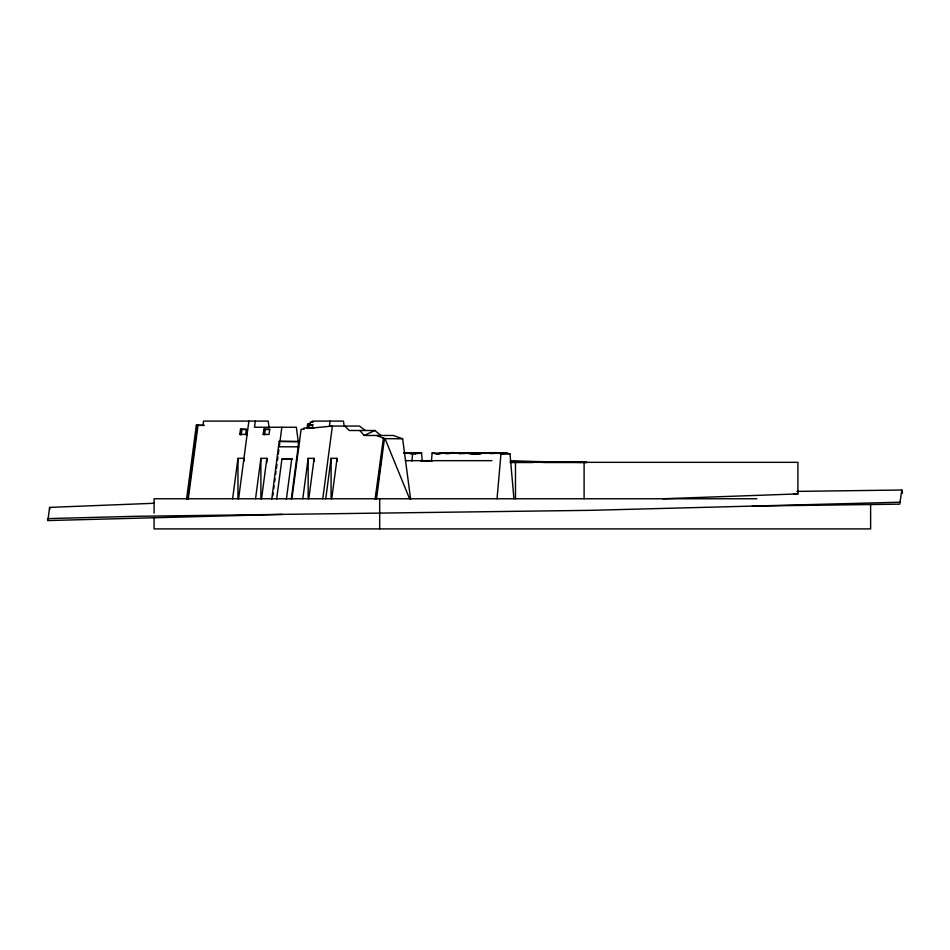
<?xml version="1.0" encoding="UTF-8"?>
<svg xmlns="http://www.w3.org/2000/svg" width="950" height="950" viewBox="0 0 950 950"><rect width="100%" height="100%" fill="white"/><g stroke="black" fill="none" stroke-linecap="round" stroke-linejoin="round"><path stroke-width="1.43" d="M411.944 461.071L412.68 452.687L421.527 452.912L422.239 461.059M431.431 461.118L432.143 453.008L449.944 453.447L445.574 453.637M497.04 498.762L500.971 453.851C489.369 450.395 477.066 455.798 465.583 452.936C456.036 454.373 446.262 451.464 436.822 454.005L432.143 453.008M282.447 514.389L47.904 520.553L49.59 507.395L154.328 503.262M796.919 491.399L901.835 490.022L899.745 504.141L752.388 506.077M186.556 499.272L196.341 425.196L197.351 425.196L198.004 425.351L188.219 499.427M187.566 499.272L197.351 425.196M202.979 425.351L203.537 421.099L268.185 421.099L269.004 427.251M241.276 434.364L239.828 434.411L245.682 434.411L246.371 429.174L240.528 429.174L239.828 434.411L241.229 434.756L241.917 429.507L246.311 429.507M232.619 498.762L237.963 458.339L243.948 458.339L243.948 461.225M238.604 498.762L248.864 421.099M255.312 421.099L254.505 427.251L296.353 427.251L298.241 441.572L298.989 441.394M263.186 434.411L263.886 429.174L269.717 429.174L269.028 434.411L263.186 434.411L264.587 434.756L265.276 429.507L269.658 429.507M255.55 498.762L260.894 458.339L266.867 458.339L266.867 462.662M261.535 498.762L266.867 458.339M271.736 499.284L279.193 441.394L299.488 441.584L279.193 441.394M272.793 495.888L273.173 493.003M273.743 488.692L274.123 485.818M274.692 481.496L275.072 478.622M275.642 474.299L276.022 471.426M276.402 468.552L276.973 464.229M277.543 459.919L277.923 457.033M278.303 454.159L278.873 449.849M279.431 445.621L279.787 442.926M279.965 441.584L281.853 427.251M276.604 499.32L281.924 459.099L292.553 459.242M286.366 499.32L291.686 459.099L292.279 459.242L281.924 459.099M298.716 441.394L298.003 446.785L298.775 446.963M291.258 499.284L298.181 446.821L278.481 446.785M291.935 498.762L301.126 429.186L303.858 429.186M303.762 429.186L303.917 428.022L307.099 428.022L307.657 423.783L310.377 423.783M307.515 428.022L307.966 424.638L312.716 424.638L312.265 428.022L307.515 428.022L312.479 428.355M308.916 428.355L309.367 424.971L312.93 424.971M309.997 423.783L310.211 422.192L313.132 422.192M312.146 422.192L312.289 421.099L343.461 421.099L344.173 426.063M302.812 498.762L308.156 458.339L314.141 458.339L314.141 461.225M308.798 498.762L314.141 458.339M330.077 421.099L329.412 426.063L359.516 426.063L365.311 430.504M322.774 498.762L332.381 426.063L312.265 428.022L313.666 428.355M325.743 498.762L331.087 458.339L337.072 458.339L337.072 461.225M331.728 498.762L337.072 458.339M376.438 499.284L384.441 438.639L402.657 438.793L410.649 499.451M375.096 499.272L383.384 438.211L384.037 438.378M376.224 495.888L376.616 493.014M378.183 481.508L378.575 478.634M379.157 474.323L379.549 471.438M380.131 467.127L380.522 464.253M381.104 459.942L381.496 457.069M417.525 453.589L404.759 452.723L411.029 453.72L412.68 452.687M359.848 430.504L364.135 435.468L374.894 430.504L380.808 435.468M419.484 453.554L421.527 452.912L407.989 453.008L415.851 453.649M403.904 453.138L415.625 453.031L404.866 453.091M443.971 452.841L436.822 454.005L441.061 453.447M478.622 453.613L487.326 452.817L465.583 452.936L480.676 453.542L487.326 452.817L494.463 453.304L480.498 452.901L504.521 452.889L509.996 453.851L513.926 498.762M475.724 453.886L471.378 454.278L477.137 454.076M453.874 453.114L480.676 453.542M411.029 453.72L421.527 452.912M495.888 453.399L504.521 452.889L494.404 452.616L507.264 453.364L500.971 453.851L509.996 453.851M459.551 453.696L473.563 452.984L465.583 452.936M451.108 453.079L440.883 452.996M453.791 452.96L457.805 452.794L451.642 452.604L465.12 453.423M247.131 434.364L245.682 434.411L247.071 434.756M490.117 453.601L494.451 453.447M662.839 498.762L797.905 493.905L797.905 462.329L509.996 462.329M900.149 502.206L590.9 510.328L134.698 516.325L47.5 518.617L47.904 520.553M403.845 452.746L406.742 452.675L404.047 452.687M488.134 453.114L504.521 452.889M403.572 453.103L410.507 453.079L403.904 452.877M196.341 425.196L204.131 425.351M374.894 430.504L349.339 430.504L344.755 426.063M364.135 435.468L393.359 435.468L402.646 438.793M405.306 460.655L491.863 460.655M420.886 461.047L432.238 461.047M510.863 462.484L533.009 462.484M543.4 462.484L581.602 462.484M794.081 493.905L797.905 493.905M756.877 498.762L154.078 498.762L154.078 513.107M196.994 425.351L204.001 425.422M498.75 453.221L507.264 453.364M510.304 461.059L587.171 462.472L510.684 461.356M404.759 452.723L415.732 453.637M307.966 424.638L309.367 424.971M263.886 429.174L265.276 429.507M240.528 429.174L241.917 429.507M376.675 435.468L385.094 438.793L409.581 498.762M901.835 490.022L902.5 493.192M49.59 507.395L49.804 509.343M870.616 504.497L870.616 528.901L154.078 528.901L154.078 517.418M584.107 462.329L584.107 498.762M515.482 462.329L515.482 498.762M379.679 498.762L379.679 528.901M331.087 458.339L331.087 498.762M308.156 458.339L308.156 498.762M260.894 458.339L260.894 498.762M237.963 458.339L237.963 498.762"/></g></svg>
